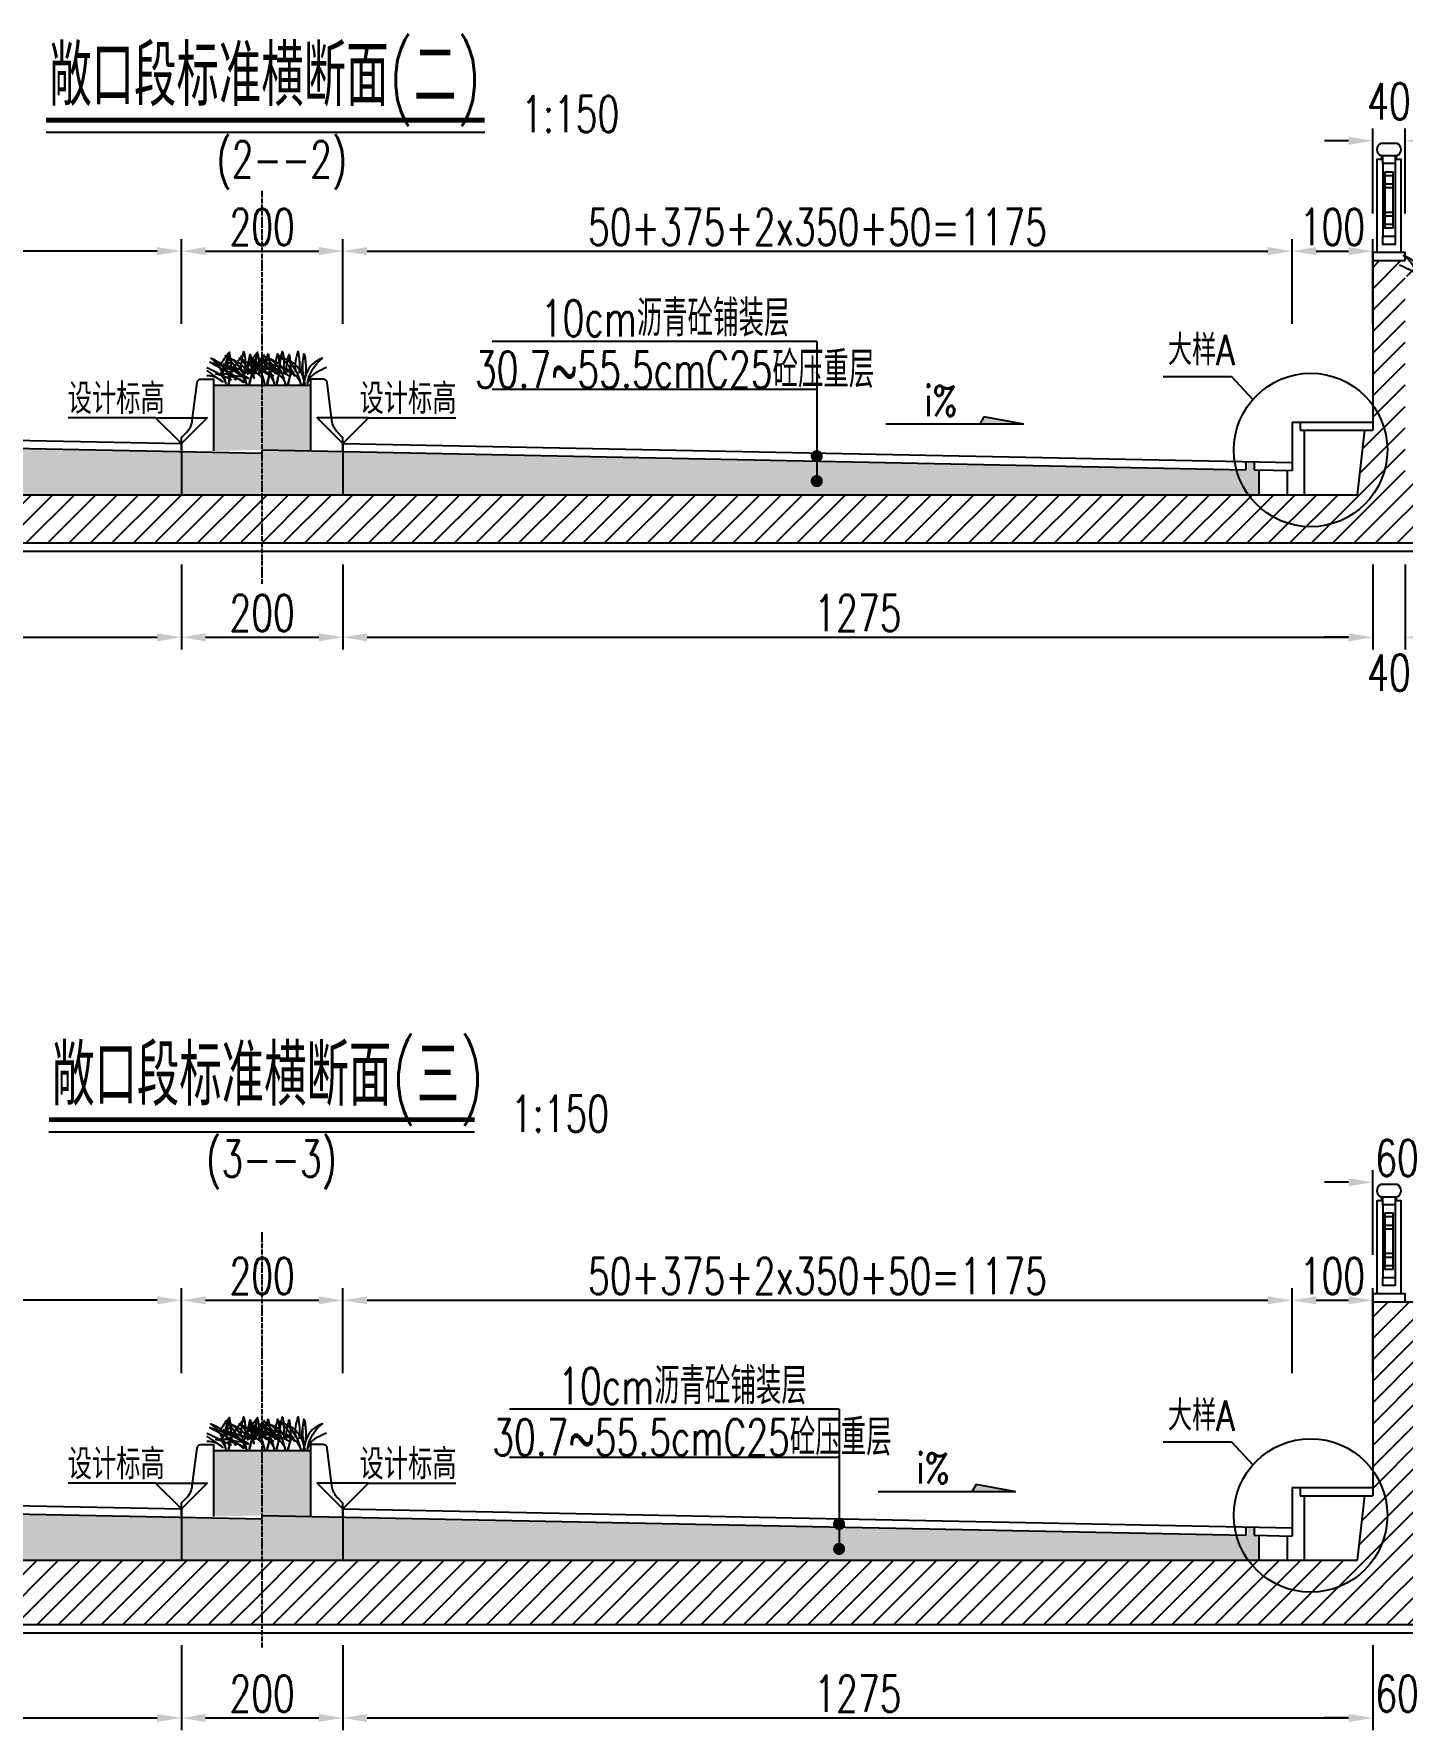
# Model space of a CAD drawing. Header units: millimetres. Extents: x -24222 to 32035, y -74604 to 14337.
# Drawn here: x 1200 to 2894, y 12237 to 14337 of the extents above; entities that cross this region are included whole.
import ezdxf
from ezdxf.enums import TextEntityAlignment as Align

# ---------------------------------------------------------------- set-up
doc = ezdxf.new("R2010")
doc.units = ezdxf.units.MM
doc.header["$LTSCALE"] = 0.25
doc.header["$MEASUREMENT"] = 0
doc.linetypes.add('ACAD_ISO04W100', pattern=[30, 24, -3, 0, -3])
for name, color, linetype in [('3', 3, 'Continuous'), ('中心线', 5, 'ACAD_ISO04W100'), ('填充', 8, 'Continuous'), ('尺寸', 7, 'Continuous'), ('文字', 7, 'Continuous'), ('标注', 7, 'Continuous'), ('栏杆', 8, 'Continuous'), ('次轮廓线', 7, 'Continuous'), ('轮廓线', 1, 'Continuous')]:
    doc.layers.add(name, color=color, linetype=linetype)
doc.styles.get("Standard").update_dxf_attribs({"font": 'simplex1.shx', "width": 0.7, "bigfont": 'hztxt.shx'})
doc.dimstyles.new('150', dxfattribs={"dimscale": 15, "dimtxt": 3, "dimasz": 2, "dimexe": 1, "dimexo": 1, "dimgap": 0.5, "dimtad": 1, "dimdec": 1, "dimdsep": 46, "dimtxsty": 'Standard', "dimcen": 0.5, "dimadec": 0, "dimazin": 0, "dimtfac": 1, "dimtdec": 1, "dimtofl": 0, "dimtmove": 2, "dimatfit": 3, "dimfxl": 0, "dimtolj": 1, "dimtzin": 0, "dimarcsym": 0})

# ---------------------------------------------------------------- blocks, each defined once
blk = doc.blocks.new('*D112')
at = {"layer": 'Defpoints', "color": 0}
for p in [(107.9, 12584.4), (1382.9, 12447.4), (1382.9, 12252.2)]:
    blk.add_point(p, dxfattribs=at)
at = {"layer": '标注', "color": 0, "lineweight": -2}
for p, q in [((107.9, 12342.2), (107.9, 12237.2)), ((1382.9, 12342.2), (1382.9, 12237.2)), ((137.9, 12252.2), (1352.9, 12252.2))]:
    blk.add_line(p, q, dxfattribs=at)
at = {"layer": '标注', "color": 0}
for points in [[(137.9, 12257.2), (137.9, 12247.2), (107.9, 12252.2)], [(1352.9, 12257.2), (1352.9, 12247.2), (1382.9, 12252.2)]]:
    blk.add_solid(points, dxfattribs=at)
at = {"layer": '标注', "color": 0, "insert": (745.4, 12282.2), "char_height": 45, "attachment_point": 5}
blk.add_mtext('\\A1;1275', dxfattribs=at)
blk = doc.blocks.new('*D113')
at = {"layer": 'Defpoints', "color": 0}
for p in [(1382.9, 12447.4), (1582.9, 12447.4), (1582.9, 12252.2)]:
    blk.add_point(p, dxfattribs=at)
at = {"layer": '标注', "color": 0, "lineweight": -2}
for p, q in [((1382.9, 12342.2), (1382.9, 12237.2)), ((1582.9, 12342.2), (1582.9, 12237.2)), ((1412.9, 12252.2), (1552.9, 12252.2))]:
    blk.add_line(p, q, dxfattribs=at)
at = {"layer": '标注', "color": 0}
for points in [[(1412.9, 12257.2), (1412.9, 12247.2), (1382.9, 12252.2)], [(1552.9, 12257.2), (1552.9, 12247.2), (1582.9, 12252.2)]]:
    blk.add_solid(points, dxfattribs=at)
at = {"layer": '标注', "color": 0, "insert": (1482.9, 12282.2), "char_height": 45, "attachment_point": 5}
blk.add_mtext('\\A1;200', dxfattribs=at)
blk = doc.blocks.new('*D114')
at = {"layer": 'Defpoints', "color": 0}
for p in [(2857.9, 12527.4), (1582.9, 12447.4), (2857.9, 12252.2)]:
    blk.add_point(p, dxfattribs=at)
at = {"layer": '标注', "color": 0, "lineweight": -2}
for p, q in [((1582.9, 12342.2), (1582.9, 12237.2)), ((2857.9, 12342.2), (2857.9, 12237.2)), ((1612.9, 12252.2), (2827.9, 12252.2))]:
    blk.add_line(p, q, dxfattribs=at)
at = {"layer": '标注', "color": 0}
for points in [[(1612.9, 12257.2), (1612.9, 12247.2), (1582.9, 12252.2)], [(2827.9, 12257.2), (2827.9, 12247.2), (2857.9, 12252.2)]]:
    blk.add_solid(points, dxfattribs=at)
at = {"layer": '标注', "color": 0, "insert": (2220.4, 12282.2), "char_height": 45, "attachment_point": 5}
blk.add_mtext('\\A1;1275', dxfattribs=at)
blk = doc.blocks.new('*D115')
at = {"layer": 'Defpoints', "color": 0}
for p in [(2857.9, 12527.4), (2917.9, 12467.4), (2917.9, 12252.2)]:
    blk.add_point(p, dxfattribs=at)
at = {"layer": '标注', "color": 0, "lineweight": -2}
for p, q in [((2857.9, 12342.2), (2857.9, 12237.2)), ((2917.9, 12342.2), (2917.9, 12237.2)), ((2827.9, 12252.2), (2797.9, 12252.2)), ((2947.9, 12252.2), (2977.9, 12252.2))]:
    blk.add_line(p, q, dxfattribs=at)
at = {"layer": '标注', "color": 0}
for points in [[(2827.9, 12257.2), (2827.9, 12247.2), (2857.9, 12252.2)], [(2947.9, 12257.2), (2947.9, 12247.2), (2917.9, 12252.2)]]:
    blk.add_solid(points, dxfattribs=at)
at = {"layer": '标注', "color": 0, "insert": (2887.9, 12282.2), "char_height": 45, "attachment_point": 5}
blk.add_mtext('\\A1;60', dxfattribs=at)
blk = doc.blocks.new('*D121')
at = {"layer": 'Defpoints', "color": 0}
for p in [(1582.9, 12769.2), (1382.9, 12510.9), (1582.9, 12510.9)]:
    blk.add_point(p, dxfattribs=at)
at = {"layer": '标注', "color": 0, "lineweight": -2}
for p, q in [((1382.9, 12679.2), (1382.9, 12784.2)), ((1412.9, 12769.2), (1552.9, 12769.2)), ((1582.9, 12679.2), (1582.9, 12784.2))]:
    blk.add_line(p, q, dxfattribs=at)
at = {"layer": '标注', "color": 0}
for points in [[(1412.9, 12774.2), (1412.9, 12764.2), (1382.9, 12769.2)], [(1552.9, 12774.2), (1552.9, 12764.2), (1582.9, 12769.2)]]:
    blk.add_solid(points, dxfattribs=at)
at = {"layer": '标注', "color": 0, "insert": (1482.9, 12799.2), "char_height": 45, "attachment_point": 5}
blk.add_mtext('\\A1;200', dxfattribs=at)
blk = doc.blocks.new('*D122')
at = {"layer": 'Defpoints', "color": 0}
for p in [(2917.9, 12915.3), (2857.9, 12537.4), (2917.9, 12467.4)]:
    blk.add_point(p, dxfattribs=at)
at = {"layer": '标注', "color": 0, "lineweight": -2}
for p, q in [((2827.9, 12915.3), (2797.9, 12915.3)), ((2857.9, 12825.3), (2857.9, 12930.3)), ((2917.9, 12825.3), (2917.9, 12930.3)), ((2947.9, 12915.3), (2977.9, 12915.3))]:
    blk.add_line(p, q, dxfattribs=at)
at = {"layer": '标注', "color": 0}
for points in [[(2827.9, 12920.3), (2827.9, 12910.3), (2857.9, 12915.3)], [(2947.9, 12920.3), (2947.9, 12910.3), (2917.9, 12915.3)]]:
    blk.add_solid(points, dxfattribs=at)
at = {"layer": '标注', "color": 0, "insert": (2887.9, 12945.3), "char_height": 45, "attachment_point": 5}
blk.add_mtext('\\A1;60', dxfattribs=at)
blk = doc.blocks.new('*D123')
at = {"layer": 'Defpoints', "color": 0}
for p in [(2757.9, 12769.2), (2757.9, 12537.4), (1582.9, 12477.3)]:
    blk.add_point(p, dxfattribs=at)
at = {"layer": '标注', "color": 0, "lineweight": -2}
for p, q in [((1582.9, 12679.2), (1582.9, 12784.2)), ((1612.9, 12769.2), (2727.9, 12769.2)), ((2757.9, 12679.2), (2757.9, 12784.2))]:
    blk.add_line(p, q, dxfattribs=at)
at = {"layer": '标注', "color": 0}
for points in [[(1612.9, 12774.2), (1612.9, 12764.2), (1582.9, 12769.2)], [(2727.9, 12774.2), (2727.9, 12764.2), (2757.9, 12769.2)]]:
    blk.add_solid(points, dxfattribs=at)
at = {"layer": '标注', "color": 0, "insert": (2170.4, 12799.2), "char_height": 45, "attachment_point": 5}
blk.add_mtext('\\A1;50+375+2x350+50=1175', dxfattribs=at)
blk = doc.blocks.new('*D124')
at = {"layer": 'Defpoints', "color": 0}
for p in [(2857.9, 12769.2), (2757.9, 12537.4), (2857.9, 12537.4)]:
    blk.add_point(p, dxfattribs=at)
at = {"layer": '标注', "color": 0, "lineweight": -2}
for p, q in [((2757.9, 12679.2), (2757.9, 12784.2)), ((2787.9, 12769.2), (2827.9, 12769.2)), ((2857.9, 12679.2), (2857.9, 12784.2))]:
    blk.add_line(p, q, dxfattribs=at)
at = {"layer": '标注', "color": 0}
for points in [[(2787.9, 12774.2), (2787.9, 12764.2), (2757.9, 12769.2)], [(2827.9, 12774.2), (2827.9, 12764.2), (2857.9, 12769.2)]]:
    blk.add_solid(points, dxfattribs=at)
at = {"layer": '标注', "color": 0, "insert": (2807.9, 12799.2), "char_height": 45, "attachment_point": 5}
blk.add_mtext('\\A1;100', dxfattribs=at)
blk = doc.blocks.new('箭头')
at = {"layer": '尺寸'}
blk.add_hatch(color=256, dxfattribs=at).paths.add_polyline_path([(0, 0), (-0.35, 0.6), (-3.63, 0)])
for p, q in [((-3.63, 0), (-0.35, 0.6)), ((-3.63, 0), (7.74, 0)), ((-0.35, 0.6), (0, 0))]:
    blk.add_line(p, q, dxfattribs=at)
blk = doc.blocks.new('*D95')
at = {"layer": 'Defpoints', "color": 0}
for p in [(107.9, 13903.2), (1382.9, 13766.2), (1382.9, 13589.9)]:
    blk.add_point(p, dxfattribs=at)
at = {"layer": '标注', "color": 0, "lineweight": -2}
for p, q in [((107.9, 13679.9), (107.9, 13574.9)), ((1382.9, 13679.9), (1382.9, 13574.9)), ((137.9, 13589.9), (1352.9, 13589.9))]:
    blk.add_line(p, q, dxfattribs=at)
at = {"layer": '标注', "color": 0}
for points in [[(137.9, 13594.9), (137.9, 13584.9), (107.9, 13589.9)], [(1352.9, 13594.9), (1352.9, 13584.9), (1382.9, 13589.9)]]:
    blk.add_solid(points, dxfattribs=at)
at = {"layer": '标注', "color": 0, "insert": (745.4, 13619.9), "char_height": 45, "attachment_point": 5}
blk.add_mtext('\\A1;1275', dxfattribs=at)
blk = doc.blocks.new('*D96')
at = {"layer": 'Defpoints', "color": 0}
for p in [(1382.9, 13766.2), (1582.9, 13766.2), (1582.9, 13589.9)]:
    blk.add_point(p, dxfattribs=at)
at = {"layer": '标注', "color": 0, "lineweight": -2}
for p, q in [((1382.9, 13679.9), (1382.9, 13574.9)), ((1582.9, 13679.9), (1582.9, 13574.9)), ((1412.9, 13589.9), (1552.9, 13589.9))]:
    blk.add_line(p, q, dxfattribs=at)
at = {"layer": '标注', "color": 0}
for points in [[(1412.9, 13594.9), (1412.9, 13584.9), (1382.9, 13589.9)], [(1552.9, 13594.9), (1552.9, 13584.9), (1582.9, 13589.9)]]:
    blk.add_solid(points, dxfattribs=at)
at = {"layer": '标注', "color": 0, "insert": (1482.9, 13619.9), "char_height": 45, "attachment_point": 5}
blk.add_mtext('\\A1;200', dxfattribs=at)
blk = doc.blocks.new('*D97')
at = {"layer": 'Defpoints', "color": 0}
for p in [(2857.9, 13846.2), (1582.9, 13766.2), (2857.9, 13589.9)]:
    blk.add_point(p, dxfattribs=at)
at = {"layer": '标注', "color": 0, "lineweight": -2}
for p, q in [((1582.9, 13679.9), (1582.9, 13574.9)), ((2857.9, 13679.9), (2857.9, 13574.9)), ((1612.9, 13589.9), (2827.9, 13589.9))]:
    blk.add_line(p, q, dxfattribs=at)
at = {"layer": '标注', "color": 0}
for points in [[(1612.9, 13594.9), (1612.9, 13584.9), (1582.9, 13589.9)], [(2827.9, 13594.9), (2827.9, 13584.9), (2857.9, 13589.9)]]:
    blk.add_solid(points, dxfattribs=at)
at = {"layer": '标注', "color": 0, "insert": (2220.4, 13619.9), "char_height": 45, "attachment_point": 5}
blk.add_mtext('\\A1;1275', dxfattribs=at)
blk = doc.blocks.new('*D98')
at = {"layer": 'Defpoints', "color": 0}
for p in [(2857.9, 13846.2), (2897.9, 13786.2), (2897.9, 13589.9)]:
    blk.add_point(p, dxfattribs=at)
at = {"layer": '标注', "color": 0, "lineweight": -2}
for p, q in [((2857.9, 13679.9), (2857.9, 13574.9)), ((2897.9, 13679.9), (2897.9, 13574.9)), ((2827.9, 13589.9), (2797.9, 13589.9)), ((2927.9, 13589.9), (2957.9, 13589.9))]:
    blk.add_line(p, q, dxfattribs=at)
at = {"layer": '标注', "color": 0}
for points in [[(2827.9, 13594.9), (2827.9, 13584.9), (2857.9, 13589.9)], [(2927.9, 13594.9), (2927.9, 13584.9), (2897.9, 13589.9)]]:
    blk.add_solid(points, dxfattribs=at)
at = {"layer": '标注', "color": 0, "insert": (2877.9, 13546.2), "char_height": 45, "attachment_point": 5}
blk.add_mtext('\\A1;40', dxfattribs=at)
blk = doc.blocks.new('*D104')
at = {"layer": 'Defpoints', "color": 0}
for p in [(1582.9, 14067.9), (1382.9, 13829.7), (1582.9, 13829.7)]:
    blk.add_point(p, dxfattribs=at)
at = {"layer": '标注', "color": 0, "lineweight": -2}
for p, q in [((1382.9, 13977.9), (1382.9, 14082.9)), ((1412.9, 14067.9), (1552.9, 14067.9)), ((1582.9, 13977.9), (1582.9, 14082.9))]:
    blk.add_line(p, q, dxfattribs=at)
at = {"layer": '标注', "color": 0}
for points in [[(1412.9, 14072.9), (1412.9, 14062.9), (1382.9, 14067.9)], [(1552.9, 14072.9), (1552.9, 14062.9), (1582.9, 14067.9)]]:
    blk.add_solid(points, dxfattribs=at)
at = {"layer": '标注', "color": 0, "insert": (1482.9, 14097.9), "char_height": 45, "attachment_point": 5}
blk.add_mtext('\\A1;200', dxfattribs=at)
blk = doc.blocks.new('*D105')
at = {"layer": 'Defpoints', "color": 0}
for p in [(2897.9, 14204.5), (2857.9, 13856.2), (2897.9, 13786.2)]:
    blk.add_point(p, dxfattribs=at)
at = {"layer": '标注', "color": 0, "lineweight": -2}
for p, q in [((2857.9, 14114.5), (2857.9, 14219.5)), ((2897.9, 14114.5), (2897.9, 14219.5)), ((2827.9, 14204.5), (2797.9, 14204.5)), ((2927.9, 14204.5), (2957.9, 14204.5))]:
    blk.add_line(p, q, dxfattribs=at)
at = {"layer": '标注', "color": 0}
for points in [[(2827.9, 14209.5), (2827.9, 14199.5), (2857.9, 14204.5)], [(2927.9, 14209.5), (2927.9, 14199.5), (2897.9, 14204.5)]]:
    blk.add_solid(points, dxfattribs=at)
at = {"layer": '标注', "color": 0, "insert": (2877.9, 14253.3), "char_height": 45, "attachment_point": 5}
blk.add_mtext('\\A1;40', dxfattribs=at)
blk = doc.blocks.new('*D106')
at = {"layer": 'Defpoints', "color": 0}
for p in [(2757.9, 14067.9), (2757.9, 13856.2), (1582.9, 13796.2)]:
    blk.add_point(p, dxfattribs=at)
at = {"layer": '标注', "color": 0, "lineweight": -2}
for p, q in [((1582.9, 13977.9), (1582.9, 14082.9)), ((1612.9, 14067.9), (2727.9, 14067.9)), ((2757.9, 13977.9), (2757.9, 14082.9))]:
    blk.add_line(p, q, dxfattribs=at)
at = {"layer": '标注', "color": 0}
for points in [[(1612.9, 14072.9), (1612.9, 14062.9), (1582.9, 14067.9)], [(2727.9, 14072.9), (2727.9, 14062.9), (2757.9, 14067.9)]]:
    blk.add_solid(points, dxfattribs=at)
at = {"layer": '标注', "color": 0, "insert": (2170.4, 14097.9), "char_height": 45, "attachment_point": 5}
blk.add_mtext('\\A1;50+375+2x350+50=1175', dxfattribs=at)
blk = doc.blocks.new('*D107')
at = {"layer": 'Defpoints', "color": 0}
for p in [(2857.9, 14067.9), (2757.9, 13856.2), (2857.9, 13856.2)]:
    blk.add_point(p, dxfattribs=at)
at = {"layer": '标注', "color": 0, "lineweight": -2}
for p, q in [((2757.9, 13977.9), (2757.9, 14082.9)), ((2787.9, 14067.9), (2827.9, 14067.9)), ((2857.9, 13977.9), (2857.9, 14082.9))]:
    blk.add_line(p, q, dxfattribs=at)
at = {"layer": '标注', "color": 0}
for points in [[(2787.9, 14072.9), (2787.9, 14062.9), (2757.9, 14067.9)], [(2827.9, 14072.9), (2827.9, 14062.9), (2857.9, 14067.9)]]:
    blk.add_solid(points, dxfattribs=at)
at = {"layer": '标注', "color": 0, "insert": (2807.9, 14097.9), "char_height": 45, "attachment_point": 5}
blk.add_mtext('\\A1;100', dxfattribs=at)
blk = doc.blocks.new('栏杆')
at = {"layer": '栏杆'}
blk.add_lwpolyline([(-10, 110), (10, 110, 0.671593), (10, 125), (-10, 125, 0.671593), (-10, 110)], format="xyb", dxfattribs=at)
for points in [[(-7.5, 105), (-15, 105), (-15, -10)], [(-7.5, 105), (-9, 105), (-9, 110), (9, 110), (9, 105), (7.5, 105)], [(15, -10), (15, -10), (15, 105), (7.5, 105)], [(-7.5, 100), (-7.5, 10)], [(-5, 90), (-5, 20)], [(5, 90), (5, 20)], [(7.5, 100), (7.5, 10)]]:
    blk.add_lwpolyline(points, dxfattribs=at)
for points in [[(-7.5, 110), (7.5, 110), (7.5, 100), (-7.5, 100)], [(-5, 90), (5, 90), (5, 85), (-5, 85)], [(-5, 75), (5, 75), (5, 70), (-5, 70)], [(-5, 40), (5, 40), (5, 35), (-5, 35)], [(-5, 25), (5, 25), (5, 20), (-5, 20)], [(-7.5, 10), (7.5, 10), (7.5, 0), (-7.5, 0)]]:
    blk.add_lwpolyline(points, close=True, dxfattribs=at)
blk = doc.blocks.new('*D130')
at = {"layer": 'Defpoints', "color": 0}
for p in [(207.9, 14067.9), (207.9, 13853.2), (1382.9, 13829.7)]:
    blk.add_point(p, dxfattribs=at)
at = {"layer": '标注', "color": 0, "lineweight": -2}
for p, q in [((207.9, 13977.9), (207.9, 14082.9)), ((1352.9, 14067.9), (237.9, 14067.9)), ((1382.9, 13977.9), (1382.9, 14082.9))]:
    blk.add_line(p, q, dxfattribs=at)
at = {"layer": '标注', "color": 0}
for points in [[(237.9, 14072.9), (237.9, 14062.9), (207.9, 14067.9)], [(1352.9, 14072.9), (1352.9, 14062.9), (1382.9, 14067.9)]]:
    blk.add_solid(points, dxfattribs=at)
at = {"layer": '标注', "color": 0, "insert": (795.4, 14097.9), "char_height": 45, "attachment_point": 5}
blk.add_mtext('\\A1;50+375+2x350+50=1175', dxfattribs=at)
blk = doc.blocks.new('*D132')
at = {"layer": 'Defpoints', "color": 0}
for p in [(207.9, 12769.2), (207.9, 12594.4), (1382.9, 12510.9)]:
    blk.add_point(p, dxfattribs=at)
at = {"layer": '标注', "color": 0, "lineweight": -2}
for p, q in [((207.9, 12679.2), (207.9, 12784.2)), ((1352.9, 12769.2), (237.9, 12769.2)), ((1382.9, 12679.2), (1382.9, 12784.2))]:
    blk.add_line(p, q, dxfattribs=at)
at = {"layer": '标注', "color": 0}
for points in [[(237.9, 12774.2), (237.9, 12764.2), (207.9, 12769.2)], [(1352.9, 12774.2), (1352.9, 12764.2), (1382.9, 12769.2)]]:
    blk.add_solid(points, dxfattribs=at)
at = {"layer": '标注', "color": 0, "insert": (795.4, 12799.2), "char_height": 45, "attachment_point": 5}
blk.add_mtext('\\A1;50+375+2x350+50=1175', dxfattribs=at)

msp = doc.modelspace()

# ---------------------------------------------------------------- hatches: boundary and pattern name
at = {"layer": '填充'}
h = msp.add_hatch(dxfattribs=at)
h.set_pattern_fill('ANSI31', color=256, scale=150, style=0)
h.paths.add_polyline_path([(117.868, 13903.236), (115.295, 13903.236, 0.18960018), (89.837, 13838.515, 0.63991177), (246.488, 13766.236), (126.857, 13766.236)], flags=17)
h.paths.add_polyline_path([(115.295, 13903.236), (107.868, 13903.236), (107.868, 14056.236), (67.868, 14056.236), (62.987, 14056.236, 0.04363622), (57.868, 14049.309), (57.868, 14041.236, 1), (67.868, 14041.236), (67.868, 13786.236), (-32.132, 13766.236), (-32.132, 13706.236), (1482.868, 13706.236), (1482.868, 13766.236), (246.488, 13766.236, -0.63991177), (89.837, 13838.515, -0.18960018)])
h.paths.add_polyline_path([(372.263, 13707.661), (372.263, 13764.811), (439.763, 13764.811), (439.763, 13707.661)], flags=24)
h = msp.add_hatch(dxfattribs=at)
h.set_pattern_fill('ANSI31', color=256, scale=150, style=0)
h.paths.add_polyline_path([(2997.868, 13766.236), (2897.868, 13786.236), (2897.868, 14041.236, 1), (2907.868, 14041.236), (2907.868, 14049.309, 0.04363622), (2902.75, 14056.236), (2897.868, 14056.236), (2857.868, 14056.236), (2857.868, 13877.419, -0.15786836), (2875.9, 13821.734, -0.72823779), (2703.796, 13766.236), (1482.868, 13766.236), (1482.868, 13706.236), (2997.868, 13706.236)])
h.paths.add_polyline_path([(2875.9, 13821.734, 0.15786836), (2857.868, 13877.419), (2857.868, 13846.236), (2847.868, 13846.236), (2838.88, 13766.236), (2703.796, 13766.236, 0.72823779)], flags=17)
h = msp.add_hatch(dxfattribs=at)
h.set_pattern_fill('AR-SAND', color=256, style=0)
h.set_pattern_definition([(37.5, (5e-13, 14143.278), (-0.0629934, 1.9268238), [0, -1.52, 0, -1.7, 0, -1.625]), (7.5, (5e-13, 14143.278), (1.7697767, 2.822146), [0, -0.82, 0, -1.37, 0, -0.525]), (327.5, (-1.23, 14143.278), (3.1141419, 0.005659), [0, -0.5, 0, -1.8, 0, -2.35]), (317.5, (-1.23, 14143.278), (3.0061266, 0.8776756), [0, -0.25, 0, -1.18, 0, -1.35])])
h.paths.add_polyline_path([(1542.868, 13902.013), (1482.868, 13902.013), (1482.868, 13821.736), (1542.868, 13820.536)])
h.paths.add_polyline_path([(1482.868, 13902.013), (1422.868, 13902.013), (1422.868, 13820.536), (1482.868, 13821.736)])
h = msp.add_hatch(dxfattribs=at)
h.set_pattern_fill('AR-CONC', color=256, scale=5, style=0)
h.set_pattern_definition([(130, (2965.737, 9381.39), (-35.86301, -3.1376), [3.75, -41.25]), (185, (2965.737, 9381.39), (6.93757, 37.6096), [3, -33]), (79.5486, (2962.75, 9381.128), (-28.92547, 34.47198), [3.187, -35.0571]), (133.8158, (2965.737, 9391.39), (-53.36205, -8.27595), [5.625, -61.875]), (83.3644, (2961.29, 9390.7), (-46.73314, 48.7059), [4.7805, -52.58565]), (188.8158, (2965.737, 9391.39), (-46.7331, 48.70593), [4.5, -49.5]), (159, (2960.737, 9388.89), (-29.84535, -20.13094), [3.75, -41.25]), (214, (2960.737, 9388.89), (-12.16577, 36.2575), [3, -33]), (108.5486, (2958.25, 9387.21), (-42.01113, 16.12652), [3.187, -35.0571]), (142.5, (2965.737, 9381.389), (-0.607993, 16.644693), [0, -32.6, 0, -33.5, 0, -33.125]), (172.5, (2965.737, 9381.39), (-13.153477, 19.720586), [0, -19.1, 0, -31.85, 0, -12.625]), (212.5, (2976.887, 9381.389), (-26.691122, -1.127744), [0, -12.5, 0, -39, 0, -51.75]), (222.5, (2981.887, 9381.39), (-29.15931, 5.00525), [0, -16.25, 0, -25.9, 0, -36.75])])
h.paths.add_polyline_path([(1382.868, 13819.736), (1482.868, 13817.736), (1482.868, 13766.236), (1382.868, 13766.236)])
h.paths.add_polyline_path([(279.837, 13838.515, 0.00864131), (279.781, 13841.798), (1382.868, 13819.736), (1382.868, 13766.236), (246.488, 13766.236, 0.21957781)])
h.paths.add_polyline_path([(248.868, 13842.416), (254.868, 13842.296), (254.868, 13852.296), (264.868, 13852.096), (264.868, 13842.096), (279.781, 13841.798, -0.00864131), (279.837, 13838.515, -0.21083593), (248.868, 13768.336)])
h = msp.add_hatch(dxfattribs=at)
h.set_pattern_fill('AR-CONC', color=256, scale=5, style=0)
h.set_pattern_definition([(130, (2965.737, 13236.71), (-35.863, -3.1376), [3.75, -41.25]), (185, (2965.737, 13236.71), (6.9376, 37.6096), [3, -33]), (79.5486, (2962.75, 13236.447), (-28.9255, 34.472), [3.187, -35.0571]), (133.8158, (2965.737, 13246.71), (-53.362, -8.276), [5.625, -61.875]), (83.3644, (2961.29, 13246.02), (-46.7331, 48.7059), [4.7805, -52.5856]), (188.8158, (2965.737, 13246.71), (-46.7331, 48.706), [4.5, -49.5]), (159, (2960.737, 13244.21), (-29.84535, -20.13094), [3.75, -41.25]), (214, (2960.737, 13244.21), (-12.1658, 36.2575), [3, -33]), (108.5486, (2958.25, 13242.53), (-42.0111, 16.1265), [3.187, -35.0571]), (142.5, (2965.737, 13236.709), (-0.60799, 16.64469), [0, -32.6, 0, -33.5, 0, -33.125]), (172.5, (2965.737, 13236.709), (-13.15348, 19.72059), [0, -19.1, 0, -31.85, 0, -12.625]), (212.5, (2976.887, 13236.709), (-26.69112, -1.12774), [0, -12.5, 0, -39, 0, -51.75]), (222.5, (2981.887, 13236.709), (-29.1593, 5.00525), [0, -16.25, 0, -25.9, 0, -36.75])])
h.paths.add_polyline_path([(1582.868, 13819.736), (2702.868, 13797.336), (2702.868, 13807.336), (2712.868, 13807.136), (2712.868, 13797.036), (2717.868, 13796.936), (2717.868, 13766.236), (1582.868, 13766.236)])
h.paths.add_polyline_path([(1482.868, 13821.736), (1582.868, 13819.736), (1582.868, 13766.236), (1482.868, 13766.236)])
h = msp.add_hatch(dxfattribs=at)
h.set_pattern_fill('ANSI31', color=256, scale=150, style=0)
h.paths.add_polyline_path([(1482.868, 12447.365), (246.488, 12447.365, -0.63991177), (89.837, 12519.644, -0.18960018), (115.295, 12584.365), (107.868, 12584.365), (107.868, 12767.365), (47.868, 12767.365), (42.987, 12767.365, 0.04363622), (37.868, 12760.439), (37.868, 12753.18, -0.00122764), (37.947, 12753.247, 1.09283786), (47.868, 12752.365), (47.868, 12467.365), (-52.132, 12447.365), (-52.132, 12367.365), (1482.868, 12367.365)])
h.paths.add_polyline_path([(246.488, 12447.365), (126.857, 12447.365), (117.868, 12584.365), (115.295, 12584.365, 0.18960018), (89.837, 12519.644, 0.63991177)], flags=17)
h.paths.add_polyline_path([(372.263, 12378.265), (372.263, 12436.465), (439.763, 12436.465), (439.763, 12378.265)], flags=24)
h = msp.add_hatch(dxfattribs=at)
h.set_pattern_fill('ANSI31', color=256, scale=150, style=0)
h.paths.add_polyline_path([(3017.868, 12447.365), (2917.868, 12467.365), (2917.868, 12752.365, 1), (2927.868, 12752.365), (2927.868, 12760.439, 0.04363622), (2922.75, 12767.365), (2917.868, 12767.365), (2857.868, 12767.365), (2857.868, 12558.548, -0.15786836), (2875.9, 12502.864, -0.72823779), (2703.796, 12447.365), (1482.868, 12447.365), (1482.868, 12367.365), (3017.868, 12367.365)])
h.paths.add_polyline_path([(2875.9, 12502.864, 0.15786836), (2857.868, 12558.548), (2857.868, 12527.365), (2847.868, 12527.365), (2838.88, 12447.365), (2703.796, 12447.365, 0.72823779)], flags=17)
h = msp.add_hatch(dxfattribs=at)
h.set_pattern_fill('AR-SAND', color=256, style=0)
h.set_pattern_definition([(37.5, (5e-13, 12824.4074), (-0.0629934, 1.9268238), [0, -1.52, 0, -1.7, 0, -1.625]), (7.5, (5e-13, 12824.4074), (1.7697767, 2.822146), [0, -0.82, 0, -1.37, 0, -0.525]), (327.5, (-1.23, 12824.4074), (3.1141419, 0.005659), [0, -0.5, 0, -1.8, 0, -2.35]), (317.5, (-1.23, 12824.4074), (3.0061266, 0.8776756), [0, -0.25, 0, -1.18, 0, -1.35])])
h.paths.add_polyline_path([(1542.868, 12583.142), (1482.868, 12583.142), (1482.868, 12502.865), (1542.868, 12501.665)])
h.paths.add_polyline_path([(1482.868, 12583.142), (1422.868, 12583.142), (1422.868, 12501.665), (1482.868, 12502.865)])
h = msp.add_hatch(dxfattribs=at)
h.set_pattern_fill('AR-CONC', color=256, scale=5, style=0)
h.set_pattern_definition([(130, (2965.737, 8062.52), (-35.86301, -3.1376), [3.75, -41.25]), (185, (2965.737, 8062.52), (6.93757, 37.6096), [3, -33]), (79.5486, (2962.75, 8062.257), (-28.92547, 34.47198), [3.187, -35.0571]), (133.8158, (2965.737, 8072.52), (-53.36205, -8.27595), [5.625, -61.875]), (83.3644, (2961.29, 8071.83), (-46.73314, 48.7059), [4.7805, -52.58565]), (188.8158, (2965.737, 8072.52), (-46.7331, 48.70593), [4.5, -49.5]), (159, (2960.737, 8070.02), (-29.84535, -20.13094), [3.75, -41.25]), (214, (2960.737, 8070.02), (-12.16577, 36.2575), [3, -33]), (108.5486, (2958.25, 8068.34), (-42.01113, 16.12652), [3.187, -35.0571]), (142.5, (2965.737, 8062.519), (-0.607993, 16.644693), [0, -32.6, 0, -33.5, 0, -33.125]), (172.5, (2965.737, 8062.519), (-13.153477, 19.720586), [0, -19.1, 0, -31.85, 0, -12.625]), (212.5, (2976.887, 8062.519), (-26.691122, -1.127744), [0, -12.5, 0, -39, 0, -51.75]), (222.5, (2981.887, 8062.519), (-29.15931, 5.00525), [0, -16.25, 0, -25.9, 0, -36.75])])
h.paths.add_polyline_path([(1382.868, 12500.865), (1482.868, 12498.865), (1482.868, 12447.365), (1382.868, 12447.365)])
h.paths.add_polyline_path([(279.837, 12519.644, 0.00864131), (279.781, 12522.927), (1382.868, 12500.865), (1382.868, 12447.365), (246.488, 12447.365, 0.21957781)])
h.paths.add_polyline_path([(248.868, 12523.545), (254.868, 12523.425), (254.868, 12533.425), (264.868, 12533.225), (264.868, 12523.225), (279.781, 12522.927, -0.00864131), (279.837, 12519.644, -0.21083593), (248.868, 12449.466)])
h = msp.add_hatch(dxfattribs=at)
h.set_pattern_fill('AR-CONC', color=256, scale=5, style=0)
h.set_pattern_definition([(130, (2965.737, 11917.838), (-35.863, -3.1376), [3.75, -41.25]), (185, (2965.737, 11917.838), (6.9376, 37.6096), [3, -33]), (79.5486, (2962.75, 11917.577), (-28.9255, 34.472), [3.187, -35.0571]), (133.8158, (2965.737, 11927.84), (-53.362, -8.276), [5.625, -61.875]), (83.3644, (2961.29, 11927.15), (-46.7331, 48.7059), [4.7805, -52.5856]), (188.8158, (2965.737, 11927.84), (-46.7331, 48.706), [4.5, -49.5]), (159, (2960.737, 11925.338), (-29.84535, -20.13094), [3.75, -41.25]), (214, (2960.737, 11925.338), (-12.1658, 36.2575), [3, -33]), (108.5486, (2958.25, 11923.66), (-42.0111, 16.1265), [3.187, -35.0571]), (142.5, (2965.737, 11917.838), (-0.60799, 16.64469), [0, -32.6, 0, -33.5, 0, -33.125]), (172.5, (2965.737, 11917.838), (-13.15348, 19.72059), [0, -19.1, 0, -31.85, 0, -12.625]), (212.5, (2976.887, 11917.838), (-26.69112, -1.12774), [0, -12.5, 0, -39, 0, -51.75]), (222.5, (2981.887, 11917.838), (-29.1593, 5.00525), [0, -16.25, 0, -25.9, 0, -36.75])])
h.paths.add_polyline_path([(1582.868, 12500.865), (2702.868, 12478.465), (2702.868, 12488.465), (2712.868, 12488.265), (2712.868, 12478.165), (2717.868, 12478.065), (2717.868, 12447.365), (1582.868, 12447.365)])
h.paths.add_polyline_path([(1482.868, 12502.865), (1582.868, 12500.865), (1582.868, 12447.365), (1482.868, 12447.365)])

# ---------------------------------------------------------------- linework, layer by layer
for p, q in [((1215.422, 14214.973), (1758.576, 14214.973)), ((1422.868, 13902.013), (1542.868, 13902.013)), ((2598.242, 13912.821), (2682.852, 13912.821)), ((2682.852, 13912.821), (2709.394, 13884.28)), ((1351.049, 13861.556), (1242.947, 13861.556)), ((1614.688, 13861.556), (1722.79, 13861.556)), ((1218.918, 12977.699), (1745.885, 12977.699)), ((1422.868, 12583.142), (1542.868, 12583.142)), ((2598.242, 12593.951), (2682.852, 12593.951)), ((2682.852, 12593.951), (2709.394, 12565.41)), ((1351.049, 12542.685), (1242.947, 12542.685)), ((1614.688, 12542.685), (1722.79, 12542.685))]:
    msp.add_line(p, q)
at = {"ltscale": 100}
for p, q in [((2169.527, 13956.065), (1767.717, 13956.065)), ((2169.527, 13956.065), (2169.527, 13783.244)), ((2169.527, 13896.463), (1767.717, 13896.463)), ((2197.155, 12634.316), (1789.204, 12634.316)), ((2197.155, 12634.316), (2197.155, 12461.496)), ((2197.155, 12574.714), (1789.204, 12574.714))]:
    msp.add_line(p, q, dxfattribs=at)
for points in [[(1215.422, 14229.973, 6, 6, 0), (1758.576, 14229.973, 0.6, 0.6, 0)], [(1218.918, 12992.699, 6, 6, 0), (1745.885, 12992.699, 0.6, 0.6, 0)]]:
    msp.add_lwpolyline(points, format="xyseb")
for points in [[(2897.868, 14056.236), (2897.868, 14066.236), (2857.868, 14066.236), (2857.868, 14056.236)], [(2897.868, 12767.365), (2897.868, 12777.365), (2857.868, 12777.365), (2857.868, 12767.365)]]:
    msp.add_lwpolyline(points)
at = {"const_width": 7.5}
for points in [[(2173.277, 13814.089, -1), (2165.777, 13814.089, -1)], [(2173.277, 13783.244, -1), (2165.777, 13783.244, -1)], [(2200.905, 12492.341, -1), (2193.405, 12492.341, -1)], [(2200.905, 12461.496, -1), (2193.405, 12461.496, -1)]]:
    msp.add_lwpolyline(points, format="xyb", close=True, dxfattribs=at)
for centre in [(2780.9, 13821.734), (2780.9, 12502.864)]:
    msp.add_circle(centre, 95)
at = {"layer": '3', "color": 9}
for points in [[(2890.855, 14051.067, -0.0394978), (2902.561, 14045.397, -0.23208696), (2914.53, 14031.236, 0.19118665), (2895.937, 14062.616, -0.22671949), (2915.891, 14043.585, -0.09120295), (2919.065, 14068.28, -0.12390744), (2917.574, 14030.447, -0.06249468), (2923.369, 14048.37)], [(1449.475, 13913.099, -0.01337501), (1418.126, 13930.623, -0.00149199), (1449.871, 13920.881, -0.302407), (1455.767, 13913.631, 0.10639958), (1437.173, 13938.1, -0.22671949), (1457.127, 13919.068, -0.09120295), (1460.302, 13943.764, -0.07428197), (1461.5, 13916.778)], [(1431.154, 13926.65, -0.06562418), (1442.478, 13942.858, 0.00632438), (1440.159, 13936.956, 0.00632438)], [(1461.649, 13915.793, -0.1130591), (1477.308, 13942.858, -0.03301363), (1466.373, 13915.838, -0.03301363)], [(1497.415, 13913.099, -0.01337501), (1466.066, 13930.623, -0.00149199), (1497.811, 13920.881, -0.302407), (1503.707, 13913.631, 0.10639958), (1485.113, 13938.1, -0.22671949), (1505.067, 13919.068, -0.09120295), (1508.242, 13943.764, -0.07428197), (1509.44, 13916.778)], [(1516.582, 13913.099, -0.01337501), (1485.233, 13930.623, -0.00149199), (1516.978, 13920.881, -0.302407), (1522.874, 13913.631, 0.10639958), (1504.28, 13938.1, -0.22671949), (1524.234, 13919.068, -0.09120295), (1527.409, 13943.764, -0.07428197), (1528.607, 13916.778)], [(1414.348, 13923.72, -0.0394978), (1426.054, 13918.05, -0.23208696), (1438.023, 13903.889, 0.19118665), (1419.429, 13935.269, -0.22671949), (1439.384, 13916.238, -0.09120295), (1442.558, 13940.933, -0.12390744), (1441.067, 13903.1, -0.06249468), (1446.862, 13921.022)], [(1432.251, 13916.367, -0.04447661), (1434.617, 13921.13)], [(1434.747, 13921.058, 0.00486514), (1433.375, 13916.377, 0.00486514)], [(1466.561, 13910.268, -0.01337501), (1435.212, 13927.793, -0.00149199), (1466.958, 13918.05, -0.302407), (1472.853, 13910.8, 0.10639958), (1454.26, 13935.269, -0.22671949), (1474.214, 13916.238, -0.09120295), (1477.389, 13940.933, -0.07428197), (1478.587, 13913.947)], [(1439.727, 13935.803, 0.0112436), (1436.028, 13925.155)], [(1437.25, 13924.779, -0.07943453), (1444.411, 13930.959, -0.07943453)], [(1440.052, 13922.884, -0.0394978), (1451.758, 13917.215, -0.23208696), (1463.727, 13903.053, 0.19118665), (1445.133, 13934.434, -0.22671949), (1465.088, 13915.402, -0.09120295), (1468.262, 13940.098, -0.12390744), (1466.771, 13902.264, -0.06249468), (1472.566, 13920.187)], [(1448.241, 13923.819, -0.06562418), (1459.565, 13940.027, 0.00632438), (1457.246, 13934.125, 0.00632438)], [(1462.288, 13923.72, -0.0394978), (1473.994, 13918.05, -0.23208696), (1485.963, 13903.889, 0.19118665), (1467.369, 13935.269, -0.22671949), (1487.324, 13916.238, -0.09120295), (1490.498, 13940.933, -0.12390744), (1489.007, 13903.1, -0.06249468), (1494.802, 13921.022)], [(1464.446, 13929.728, -0.05514638), (1470.676, 13931.871, 0.01753852), (1466.777, 13927.644)], [(1466.362, 13916.387, -0.22454745), (1488.419, 13934.702, -0.01202916), (1470.638, 13913.533)], [(1473.945, 13922.984, -0.06562418), (1485.269, 13939.192, 0.00632438), (1482.95, 13933.29, 0.00632438)], [(1474.028, 13923.72, -0.0394978), (1485.734, 13918.05, -0.23208696), (1497.703, 13903.889, 0.19118665), (1479.109, 13935.269, -0.22671949), (1499.063, 13916.238, -0.09120295), (1502.238, 13940.933, -0.12390744), (1500.746, 13903.1, -0.06249468), (1506.541, 13921.022)], [(1482.517, 13932.137, 0.0112436), (1478.819, 13921.488)], [(1480.041, 13921.113, -0.07943453), (1487.202, 13927.292, -0.07943453)], [(1487.992, 13922.884, -0.0394978), (1499.698, 13917.215, -0.23208696), (1511.667, 13903.053, 0.19118665), (1493.073, 13934.434, -0.22671949), (1513.028, 13915.402, -0.09120295), (1516.202, 13940.098, -0.12390744), (1514.711, 13902.264, -0.06249468), (1520.506, 13920.187)], [(1507.159, 13922.884, -0.0394978), (1518.865, 13917.215, -0.23208696), (1530.834, 13903.053, 0.19118665), (1512.24, 13934.434, -0.22671949), (1532.195, 13915.402, -0.09120295), (1535.369, 13940.098, -0.12390744), (1533.878, 13902.264, -0.06249468), (1539.673, 13920.187)], [(1562.568, 13923.72, 0.0394978), (1550.862, 13918.05, 0.23208696), (1538.893, 13903.889, -0.19118665), (1557.487, 13935.269, 0.22671949), (1537.533, 13916.238, 0.09120295), (1534.358, 13940.933, 0.12390744), (1535.85, 13903.1, 0.06249468), (1530.055, 13921.022)], [(1414.348, 13913.85, -0.2088897), (1434.149, 13905.926, 0.0309304), (1414.348, 13919.929)], [(1444.883, 13908.193, 0.0931805), (1425.609, 13915.67, -0.15017553), (1449.462, 13912.992, -0.15017553)], [(1439.621, 13915.866, -0.02262723), (1441.138, 13917.546, -0.02262723)], [(1440.719, 13917.773, 0.00667177), (1439.657, 13915.86)], [(1440.052, 13913.014, -0.2088897), (1459.853, 13905.091, 0.0309304), (1440.052, 13919.093)], [(1461.969, 13905.362, 0.0931805), (1442.695, 13912.839, -0.15017553), (1466.548, 13910.161, -0.15017553)], [(1448.978, 13908.295, -0.04447661), (1450.161, 13910.676)], [(1450.226, 13910.64, 0.00486514), (1449.54, 13908.3, 0.00486514)], [(1414.348, 12604.849, -0.0394978), (1426.054, 12599.18, -0.23208696), (1438.023, 12585.018, 0.19118665), (1419.429, 12616.399, -0.22671949), (1439.384, 12597.367, -0.09120295), (1442.558, 12622.063, -0.12390744), (1441.067, 12584.229, -0.06249468), (1446.862, 12602.152)], [(1449.475, 12594.228, -0.01337501), (1418.126, 12611.753, -0.00149199), (1449.871, 12602.01, -0.302407), (1455.767, 12594.76, 0.10639958), (1437.173, 12619.23, -0.22671949), (1457.127, 12600.198, -0.09120295), (1460.302, 12624.894, -0.07428197), (1461.5, 12597.908)], [(1431.154, 12607.78, -0.06562418), (1442.478, 12623.987, 0.00632438), (1440.159, 12618.085, 0.00632438)], [(1466.561, 12591.397, -0.01337501), (1435.212, 12608.922, -0.00149199), (1466.958, 12599.18, -0.302407), (1472.853, 12591.929, 0.10639958), (1454.26, 12616.399, -0.22671949), (1474.214, 12597.367, -0.09120295), (1477.389, 12622.063, -0.07428197), (1478.587, 12595.077)], [(1440.052, 12604.014, -0.0394978), (1451.758, 12598.344, -0.23208696), (1463.727, 12584.183, 0.19118665), (1445.133, 12615.563, -0.22671949), (1465.088, 12596.532, -0.09120295), (1468.262, 12621.227, -0.12390744), (1466.771, 12583.393, -0.06249468), (1472.566, 12601.316)], [(1448.241, 12604.949, -0.06562418), (1459.565, 12621.157, 0.00632438), (1457.246, 12615.255, 0.00632438)], [(1461.649, 12596.923, -0.1130591), (1477.308, 12623.987, -0.03301363), (1466.373, 12596.967, -0.03301363)], [(1462.288, 12604.849, -0.0394978), (1473.994, 12599.18, -0.23208696), (1485.963, 12585.018, 0.19118665), (1467.369, 12616.399, -0.22671949), (1487.324, 12597.367, -0.09120295), (1490.498, 12622.063, -0.12390744), (1489.007, 12584.229, -0.06249468), (1494.802, 12602.152)], [(1497.415, 12594.228, -0.01337501), (1466.066, 12611.753, -0.00149199), (1497.811, 12602.01, -0.302407), (1503.707, 12594.76, 0.10639958), (1485.113, 12619.23, -0.22671949), (1505.067, 12600.198, -0.09120295), (1508.242, 12624.894, -0.07428197), (1509.44, 12597.908)], [(1473.945, 12604.113, -0.06562418), (1485.269, 12620.321, 0.00632438), (1482.95, 12614.419, 0.00632438)], [(1474.028, 12604.849, -0.0394978), (1485.734, 12599.18, -0.23208696), (1497.703, 12585.018, 0.19118665), (1479.109, 12616.399, -0.22671949), (1499.063, 12597.367, -0.09120295), (1502.238, 12622.063, -0.12390744), (1500.746, 12584.229, -0.06249468), (1506.541, 12602.152)], [(1516.582, 12594.228, -0.01337501), (1485.233, 12611.753, -0.00149199), (1516.978, 12602.01, -0.302407), (1522.874, 12594.76, 0.10639958), (1504.28, 12619.23, -0.22671949), (1524.234, 12600.198, -0.09120295), (1527.409, 12624.894, -0.07428197), (1528.607, 12597.908)], [(1487.992, 12604.014, -0.0394978), (1499.698, 12598.344, -0.23208696), (1511.667, 12584.183, 0.19118665), (1493.073, 12615.563, -0.22671949), (1513.028, 12596.532, -0.09120295), (1516.202, 12621.227, -0.12390744), (1514.711, 12583.393, -0.06249468), (1520.506, 12601.316)], [(1507.159, 12604.014, -0.0394978), (1518.865, 12598.344, -0.23208696), (1530.834, 12584.183, 0.19118665), (1512.24, 12615.563, -0.22671949), (1532.195, 12596.532, -0.09120295), (1535.369, 12621.227, -0.12390744), (1533.878, 12583.393, -0.06249468), (1539.673, 12601.316)], [(1562.568, 12604.849, 0.0394978), (1550.862, 12599.18, 0.23208696), (1538.893, 12585.018, -0.19118665), (1557.487, 12616.399, 0.22671949), (1537.533, 12597.367, 0.09120295), (1534.358, 12622.063, 0.12390744), (1535.85, 12584.229, 0.06249468), (1530.055, 12602.152)], [(1414.348, 12594.979, -0.2088897), (1434.149, 12587.056, 0.0309304), (1414.348, 12601.058)], [(1444.883, 12589.323, 0.0931805), (1425.609, 12596.799, -0.15017553), (1449.462, 12594.122, -0.15017553)], [(1432.251, 12597.496, -0.04447661), (1434.617, 12602.26)], [(1434.747, 12602.188, 0.00486514), (1433.375, 12597.506, 0.00486514)], [(1439.727, 12616.933, 0.0112436), (1436.028, 12606.284)], [(1437.25, 12605.909, -0.07943453), (1444.411, 12612.088, -0.07943453)], [(1439.621, 12596.995, -0.02262723), (1441.138, 12598.675, -0.02262723)], [(1440.719, 12598.903, 0.00667177), (1439.657, 12596.99)], [(1440.052, 12594.144, -0.2088897), (1459.853, 12586.22, 0.0309304), (1440.052, 12600.223)], [(1464.446, 12610.858, -0.05514638), (1470.676, 12613, 0.01753852), (1466.777, 12608.773)], [(1466.362, 12597.517, -0.22454745), (1488.419, 12615.831, -0.01202916), (1470.638, 12594.662)], [(1482.517, 12613.266, 0.0112436), (1478.819, 12602.618)], [(1480.041, 12602.242, -0.07943453), (1487.202, 12608.422, -0.07943453)], [(1461.969, 12586.492, 0.0931805), (1442.695, 12593.969, -0.15017553), (1466.548, 12591.291, -0.15017553)], [(1448.978, 12589.424, -0.04447661), (1450.161, 12591.806)], [(1450.226, 12591.77, 0.00486514), (1449.54, 12589.429, 0.00486514)]]:
    msp.add_lwpolyline(points, format="xyb", dxfattribs=at)
at = {"layer": 'Defpoints', "color": 9}
for p, q in [((1382.868, 13829.736), (1382.868, 13766.236)), ((1582.868, 13829.736), (1582.868, 13766.236)), ((1382.868, 12510.865), (1382.868, 12447.365)), ((1582.868, 12510.865), (1582.868, 12447.365))]:
    msp.add_line(p, q, dxfattribs=at)
at = {"layer": '中心线'}
for p, q in [((1482.868, 13655.915), (1482.868, 14142.383)), ((1482.868, 12339.57), (1482.868, 12853.443))]:
    msp.add_line(p, q, dxfattribs=at)
at = {"layer": '次轮廓线'}
for p, q in [((207.868, 13853.236), (1382.868, 13829.736)), ((264.868, 13842.096), (1482.868, 13817.736)), ((2757.868, 13856.236), (2757.868, 13796.136)), ((2757.868, 13856.236), (2857.868, 13856.236)), ((2767.868, 13856.236), (2767.868, 13846.236)), ((2767.868, 13846.236), (2857.868, 13846.236)), ((2772.868, 13846.236), (2772.868, 13766.236)), ((1482.868, 13821.736), (2700.868, 13797.376)), ((1582.868, 13829.736), (2757.868, 13806.236)), ((2700.868, 13807.336), (2700.868, 13797.376)), ((2710.868, 13807.136), (2710.868, 13797.176)), ((2710.868, 13797.176), (2757.868, 13796.236)), ((2716.868, 13797.056), (2716.868, 13766.236)), ((2751.868, 13796.356), (2751.868, 13766.236)), ((3027.868, 13696.236), (-62.132, 13696.236)), ((207.868, 12534.365), (1382.868, 12510.865)), ((2757.868, 12537.365), (2757.868, 12477.265)), ((2757.868, 12537.365), (2857.868, 12537.365)), ((2767.868, 12537.365), (2767.868, 12527.365)), ((264.868, 12523.225), (1482.868, 12498.865)), ((2767.868, 12527.365), (2857.868, 12527.365)), ((2772.868, 12527.365), (2772.868, 12447.365)), ((1482.868, 12502.865), (2700.868, 12478.505)), ((1582.868, 12510.865), (2757.868, 12487.365)), ((2700.868, 12488.465), (2700.868, 12478.505)), ((2710.868, 12488.265), (2710.868, 12478.305)), ((2710.868, 12478.305), (2757.868, 12477.365)), ((2716.868, 12478.185), (2716.868, 12447.365)), ((2751.868, 12477.485), (2751.868, 12447.365)), ((3047.868, 12357.365), (-82.132, 12357.365))]:
    msp.add_line(p, q, dxfattribs=at)
at = {"layer": '次轮廓线', "ltscale": 100}
for points in [[(1382.868, 13819.736), (1382.868, 13836.002, -0.19891237), (1383.601, 13837.77), (1389.182, 13843.351, 0.1667819), (1396.454, 13858.219), (1402.321, 13905.158, -0.37824245), (1407.282, 13909.538), (1422.868, 13909.538), (1422.868, 13820.536)], [(1582.868, 13819.736), (1582.868, 13836.002, 0.19891237), (1582.136, 13837.77), (1576.555, 13843.351, -0.1667819), (1569.283, 13858.219), (1563.416, 13905.158, 0.37824245), (1558.455, 13909.538), (1542.868, 13909.538), (1542.868, 13820.536)], [(1382.868, 12500.865), (1382.868, 12517.132, -0.19891237), (1383.601, 12518.899), (1389.182, 12524.481, 0.1667819), (1396.454, 12539.349), (1402.321, 12586.287, -0.37824245), (1407.282, 12590.667), (1422.868, 12590.667), (1422.868, 12501.665)], [(1582.868, 12500.865), (1582.868, 12517.132, 0.19891237), (1582.136, 12518.899), (1576.555, 12524.481, -0.1667819), (1569.283, 12539.349), (1563.416, 12586.287, 0.37824245), (1558.455, 12590.667), (1542.868, 12590.667), (1542.868, 12501.665)]]:
    msp.add_lwpolyline(points, format="xyb", dxfattribs=at)
at = {"layer": '次轮廓线'}
for points in [[(1351.049, 13861.556), (1414.688, 13861.556), (1382.868, 13829.736)], [(1614.688, 13861.556), (1551.049, 13861.556), (1582.868, 13829.736)], [(1351.049, 12542.685), (1414.688, 12542.685), (1382.868, 12510.865)], [(1614.688, 12542.685), (1551.049, 12542.685), (1582.868, 12510.865)]]:
    msp.add_lwpolyline(points, close=True, dxfattribs=at)
at = {"layer": '轮廓线'}
for p, q in [((2857.868, 14056.236), (2897.868, 14056.236)), ((2857.868, 14056.236), (2857.868, 13846.236)), ((2838.88, 13766.236), (2847.868, 13846.236)), ((126.857, 13766.236), (2838.88, 13766.236)), ((3027.868, 13706.236), (-62.132, 13706.236)), ((2857.868, 12767.365), (2917.868, 12767.365)), ((2857.868, 12767.365), (2857.868, 12527.365)), ((2838.88, 12447.365), (2847.868, 12527.365)), ((126.857, 12447.365), (2838.88, 12447.365)), ((3047.868, 12367.365), (-82.132, 12367.365))]:
    msp.add_line(p, q, dxfattribs=at)

# ---------------------------------------------------------------- block references
for p in [(2877.868, 14076.236), (2877.868, 12787.365)]:
    msp.add_blockref('栏杆', p)
at = {"layer": '尺寸', "xscale": -15, "yscale": 15, "zscale": 15}
for p in [(2371.232, 13853.604), (2361.644, 12532.187)]:
    msp.add_blockref('箭头', p, dxfattribs=at)

# ---------------------------------------------------------------- texts
at = {"layer": '文字', "width": 0.7}
for s, height, p in [('敞口段标准横断面(二)', 75, (1219.335, 14247.474)), ('1:150', 45, (1803.576, 14214.973)), ('(2--2)', 45, (1426.261, 14159.16)), ('10cm沥青砼铺装层', 45, (1827.865, 13962.385)), ('30.7~55.5cmC25砼压重层', 45, (1746.234, 13898.78)), ('敞口段标准横断面(三)', 75, (1222.831, 13010.199)), ('1:150', 45, (1790.885, 12977.699)), ('(3--3)', 45, (1413.57, 12921.886)), ('10cm沥青砼铺装层', 45, (1849.351, 12640.636)), ('30.7~55.5cmC25砼压重层', 45, (1767.72, 12577.031))]:
    msp.add_text(s, height=height, dxfattribs=at).set_placement(p)
at = {"layer": '文字', "width": 0.8}
for p in [(2645.69, 13945.403), (2645.69, 12626.532)]:
    msp.add_text('大样A', height=37.5, rotation=360, dxfattribs=at).set_placement(p, align=Align.MIDDLE_CENTER)
for s, p in [('设计标高', (1302.264, 13885.183)), ('设计标高', (1663.473, 13885.183)), ('i%%%', (2323.072, 13882.561)), ('设计标高', (1302.264, 12566.312)), ('设计标高', (1663.473, 12566.312)), ('i%%%', (2313.484, 12561.144))]:
    msp.add_text(s, height=37.5, dxfattribs=at).set_placement(p, align=Align.MIDDLE_CENTER)

# ---------------------------------------------------------------- dimensions: what is measured, and where the dimension line sits
at = {"layer": '标注'}
for base, p1, p2, picture, middle in [((2897.868, 14204.548), (2857.868, 13856.236), (2897.868, 13786.236), '*D105', (2877.868, 14253.298)), ((1582.868, 14067.925), (1382.868, 13829.736), (1582.868, 13829.736), '*D104', (1482.868, 14097.925)), ((2857.868, 14067.925), (2757.868, 13856.236), (2857.868, 13856.236), '*D107', (2807.868, 14097.925)), ((1382.868, 13589.923), (107.868, 13903.236), (1382.868, 13766.236), '*D95', (745.368, 13619.923)), ((2857.868, 13589.923), (1582.868, 13766.236), (2857.868, 13846.236), '*D97', (2220.368, 13619.923)), ((1582.868, 13589.923), (1382.868, 13766.236), (1582.868, 13766.236), '*D96', (1482.868, 13619.923)), ((2917.868, 12915.279), (2857.868, 12537.365), (2917.868, 12467.365), '*D122', (2887.868, 12945.279)), ((1582.868, 12769.177), (1382.868, 12510.865), (1582.868, 12510.865), '*D121', (1482.868, 12799.177)), ((2857.868, 12769.177), (2757.868, 12537.365), (2857.868, 12537.365), '*D124', (2807.868, 12799.177)), ((1382.868, 12252.205), (107.868, 12584.365), (1382.868, 12447.365), '*D112', (745.368, 12282.205)), ((2857.868, 12252.205), (1582.868, 12447.365), (2857.868, 12527.365), '*D114', (2220.368, 12282.205)), ((2917.868, 12252.205), (2857.868, 12527.365), (2917.868, 12467.365), '*D115', (2887.868, 12282.205)), ((1582.868, 12252.205), (1382.868, 12447.365), (1582.868, 12447.365), '*D113', (1482.868, 12282.205))]:
    dim = msp.add_linear_dim(base=base, p1=p1, p2=p2, dimstyle='150', dxfattribs=at)
    dim.commit()
    dim.dimension.update_dxf_attribs({"geometry": picture, "text_midpoint": middle})
for base, p1, p2, picture, middle in [((207.868, 14067.925), (1382.868, 13829.736), (207.868, 13853.236), '*D130', (795.368, 14097.925)), ((2757.868, 14067.925), (1582.868, 13796.197), (2757.868, 13856.236), '*D106', (2170.368, 14097.925)), ((207.868, 12769.177), (1382.868, 12510.865), (207.868, 12594.365), '*D132', (795.368, 12799.177)), ((2757.868, 12769.177), (1582.868, 12477.327), (2757.868, 12537.365), '*D123', (2170.368, 12799.177))]:
    dim = msp.add_linear_dim(base=base, p1=p1, p2=p2, text='50+375+2x350+50=<>', dimstyle='150', dxfattribs=at)
    dim.commit()
    dim.dimension.update_dxf_attribs({"geometry": picture, "text_midpoint": middle})
dim = msp.add_linear_dim(base=(2897.868, 13589.923), p1=(2857.868, 13846.236), p2=(2897.868, 13786.236), dimstyle='150', dxfattribs=at)
dim.commit()
dim.dimension.update_dxf_attribs({"geometry": '*D98', "text_midpoint": (2877.868, 13546.209), "dimtype": 160})

doc.saveas('drawing.dxf')
